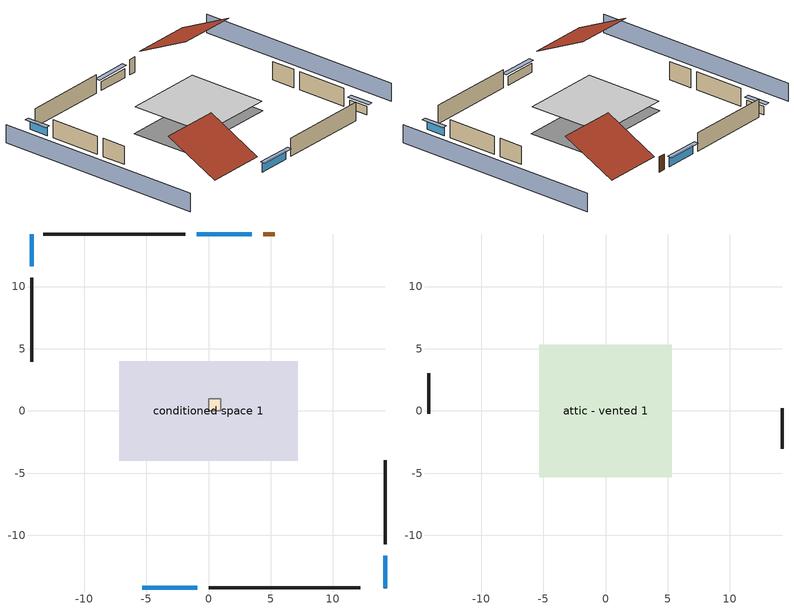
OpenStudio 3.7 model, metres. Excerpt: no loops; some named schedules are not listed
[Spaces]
conditioned space 1
 floor foundation (Slab1 construction): -7.17,-3.98 -7.17,3.98 7.17,3.98 7.17,-3.98 z0
 wall outside (Wall1 construction): 0.03,-14.22 12.21,-14.22 z0:2.44
 wall outside (Wall2 construction): -14.22,10.71 -14.22,3.94 z0:2.44
 wall outside (Wall3 construction): -1.87,14.22 -13.29,14.22 z0:2.44
 wall outside (Wall4 construction): 14.22,-10.71 14.22,-3.94 z0:2.44
 wall outside (AdiabaticWallConstruction): -5.31,-14.22 -0.9,-14.22 / 3.46,14.22 -0.95,14.22 z0:1.19; -14.22,14.22 -14.22,11.64 / 14.22,-14.22 14.22,-11.64 z0:1.13
 wall outside (AdiabaticWallConstruction 1): 5.31,14.22 4.39,14.22 z0:2.03
 window (WindowConstruction): -5.31,-14.22 -0.9,-14.22 z0:1.19
 window (WindowConstruction 1): -14.22,14.22 -14.22,11.64 z0:1.13
 window (WindowConstruction 2): 3.46,14.22 -0.94,14.22 z0:1.19
 window (WindowConstruction 3): 14.22,-14.22 14.22,-11.64 z0:1.13
 door (Door): 5.31,14.22 4.39,14.22 z0:2.03
air source heat pump airloop ret air space
 floor adiabatic (AdiabaticConst): 0,0 0,1 1,1 1,0 z0
 wall adiabatic (AdiabaticConst): 0,1 0,0 1,0 1,1 0,1 z0:1
 ceiling adiabatic (AdiabaticConst): 1,0 1,1 0,1 0,0 z1
attic - vented 1
 floor to conditioned space 1 (Floor1 construction Reversed): -5.34,-5.34 -5.34,5.34 5.34,5.34 5.34,-5.34 z2.44
 wall outside (Wall5 construction): -14.22,3.01 -14.22,-0.24 z0:2.44
 wall outside (Wall6 construction): 14.22,-3.01 14.22,0.24 z0:2.44
 roof outside (Roof1 construction): -6.24,-14.22,2.44 -6.24,-7.08,6.01 -14.22,-7.08,6.01 -14.22,-14.22,2.44
 roof outside (Roof2 construction): 6.24,14.22,2.44 6.24,7.08,6.01 14.22,7.08,6.01 14.22,14.22,2.44
shading: 18.79,-14.22 18.79,14.22 / -18.79,14.22 -18.79,-14.22 z0:2.44; -0.59,-14.22 -5.61,-14.22 -5.61,-14.83 -0.59,-14.83 z1.49; -14.22,11.34 -14.22,14.53 -14.83,14.53 -14.83,11.34 z1.43; -1.25,14.22 3.77,14.22 3.77,14.83 -1.25,14.83 z1.49; 14.22,-11.34 14.22,-14.53 14.83,-14.53 14.83,-11.34 z1.43
[Site]
Tallahassee Regional Ap  Isis_FL_USA: Latitude {deg}=30.38; Longitude {deg}=-84.37; Time Zone {hr}=-5; Elevation {m}=21; Terrain=Suburbs
[Site:GroundTemperature:Shallow]
16.3547, 15.0593, 14.9556, 15.5703, 18.038, 20.4943, 22.6237, 23.9727, 24.0873, 22.9901, 20.915, 18.5341
[Site:WaterMainsTemperature]
Calculation Method=Schedule; Temperature Schedule=mains temperature schedule
[Building]
Building 1
[Material] Roughness=Rough
Name | Thickness {m} | Conductivity {W/m-K} | Density {kg/m3} | Specific Heat {J/kg-K} | Thermal Absorptance | Solar Absorptance | Visible Absorptance
asphalt or fiberglass shingles | 0.00635 | 0.162714 | 1121.4 | 1465.45 | 0.9 | 0.85 | 0.85
roof rigid ins | 0.00281632 | 0.029427 | 32.04 | 1214.23 | 0.9 | 0.7 | 0.7
osb sheathing 0.5 in. | 0.0127 | 0.115458 | 512.64 | 1214.23 | 0.9 | 0.6 | 0.6
brick veneer | 0.1016 | 0.793375 | 1762.2 | 795.53 | 0.9 | 0.85 | 0.85
osb sheathing 0.5 in. 1 | 0.0127 | 0.115458 | 512.64 | 1214.23 | 0.9 | 0.7 | 0.7
wall stud and cavity | 0.1397 | 0.0953452 | 139.0536 | 1170.24 | 0.9 | 0.7 | 0.7
gypsum board | 0.0127 | 0.160291 | 801 | 837.4 | 0.9 | 0.6 | 0.6
wall stud and cavity 1 | 0.1397 | 0.447971 | 139.0536 | 1170.24 | 0.9 | 0.6 | 0.6
ceiling loosefill ins | 0.0846667 | 0.0480833 | 16.02 | 1046.75 | 0.9 | 0.7 | 0.7
ceiling stud and cavity | 0.1397 | 0.0920385 | 65.682 | 1177.47 | 0.9 | 0.7 | 0.7
concrete 4.0 in. | 0.1016 | 1.803125 | 2242.8 | 837.4 | 0.9 | 0.7 | 0.7
floor covering | 0.0127 | 0.0450781 | 54.468 | 1339.84 | 0.9 | 0.9 | 0.9
wood siding; wood siding 1 | 0.0254 | 0.102417 | 544.68 | 1172.36
wall rigid ins | 0.512978 | 0.029427 | 32.04 | 1214.23 | 0.9 | 0.7 | 0.7
wall stud and cavity 2 | 0.0889 | 0.380278 | 52.3479 | 1209.89 | 0.9 | 0.7 | 0.7
door material | 0.04445 | 0.0612267 | 512.64 | 1214.23 | 0.9 | 0.7 | 0.7
wall stud and cavity 3 | 0.0889 | 0.391764 | 83.0341 | 1211.67 | 0.9 | 0.7 | 0.7
furniture material conditioned space 1 | 0.1524 | 0.115458 | 640.8 | 1214.23 | 0.9 | 0.6 | 0.6
[Construction]
Roof1 construction; Roof2 construction: asphalt or fiberglass shingles, roof rigid ins, osb sheathing 0.5 in.
Wall1 construction; Wall2 construction; Wall3 construction; Wall4 construction: brick veneer, osb sheathing 0.5 in. 1, wall stud and cavity, gypsum board
Wall5 construction; Wall6 construction: brick veneer, osb sheathing 0.5 in. 1, wall stud and cavity 1
Floor1 construction Reversed: gypsum board, ceiling stud and cavity, ceiling loosefill ins
Slab1 construction: concrete 4.0 in., floor covering
WindowConstruction; WindowConstruction 1; WindowConstruction 2; WindowConstruction 3: WindowMaterial
AdiabaticWallConstruction: wood siding, wall rigid ins, wall stud and cavity 2, gypsum board
Door: door material
AdiabaticWallConstruction 1: wood siding 1, wall rigid ins, wall stud and cavity 2, gypsum board
PartitionWallConstruction: gypsum board, wall stud and cavity 3, gypsum board
furniture construction conditioned space 1: furniture material conditioned space 1
AdiabaticConst: Adiabatic
[WindowMaterial:SimpleGlazingSystem]
WindowMaterial: U-Factor {W/m2-K}=2.78222; Solar Heat Gain Coefficient=0.56
[Material:NoMass]
Adiabatic: Roughness=Rough; Thermal Resistance {m2-K/W}=176.1
[ThermalZone] Multiplier=1; Use Ideal Air Loads=No
Name | Volume {m3} | Thermostat
conditioned space | 278.185 | conditioned space temperature setpoint
attic - vented | 90.8252
air source heat pump airloop ret air zone | 1
[Sizing:Zone] Zone Cooling Design Supply Air Temperature Input Method=SupplyAirTemperature; Zone Cooling Design Supply Air Temperature {C}=14; Zone Cooling Design Supply Air Temperature Difference {deltaC}=11.11; Zone Heating Design Supply Air Temperature Input Method=SupplyAirTemperature; Zone Heating Design Supply Air Temperature {C}=40; Zone Heating Design Supply Air Temperature Difference {deltaC}=11.11; Zone Cooling Design Supply Air Humidity Ratio {kg-H2O/kg-air}=0.0085; Zone Heating Design Supply Air Humidity Ratio {kg-H2O/kg-air}=0.008; Cooling Design Air Flow Method=DesignDay; Heating Design Air Flow Method=DesignDay; Account for Dedicated Outdoor Air System=No; Dedicated Outdoor Air System Control Strategy=NeutralSupplyAir; Dedicated Outdoor Air Low Setpoint Temperature for Design {C}=autosize; Dedicated Outdoor Air High Setpoint Temperature for Design {C}=autosize; Zone Load Sizing Method=Sensible Load Only No Latent Load; Zone Latent Cooling Design Supply Air Humidity Ratio Input Method=HumidityRatioDifference; Zone Cooling Design Supply Air Humidity Ratio Difference {kgWater/kgDryAir}=0.005; Zone Latent Heating Design Supply Air Humidity Ratio Input Method=HumidityRatioDifference; Zone Humidification Design Supply Air Humidity Ratio Difference {kgWater/kgDryAir}=0.005
attic - vented; air source heat pump airloop ret air zone
[Space] Building Unit=Building Unit 1
Name | Thermal Zone | Volume {m3}
conditioned space 1 | conditioned space | 278.185
attic - vented 1 | attic - vented | 90.8252
air source heat pump airloop ret air space | air source heat pump airloop ret air zone
[ThermostatSetpoint:DualSetpoint]
conditioned space temperature setpoint: Heating Setpoint Temperature Schedule=heating setpoint; Cooling Setpoint Temperature Schedule=cooling setpoint
[Foundation:Kiva]
Foundation Kiva 1: Initial Indoor Air Temperature {C}=19.7222; Wall Height Above Grade {m}=0.1016; Wall Depth Below Slab {m}=0.2032
[Foundation:Kiva:Settings]
Soil Conductivity {W/m-K}=1.9041; Soil Density {kg/m3}=1842.3; Soil Specific Heat {J/kg-K}=418.7; Ground Solar Absorptivity=0.9; Ground Thermal Absorptivity=0.9; Ground Surface Roughness {m}=0.03; Far-Field Width {m}=40; Deep-Ground Boundary Condition=ZeroFlux; Deep-Ground Depth {m}=40; Minimum Cell Dimension {m}=0.2; Maximum Cell Growth Coefficient=3; Simulation Timestep=Timestep
[SurfaceProperty:ExposedFoundationPerimeter]
Slab1: Exposed Perimeter Calculation Method=TotalExposedPerimeter; Total Exposed Perimeter {m}=44.59224
[SurfaceProperty:IncidentSolarMultiplier] Incident Solar Multiplier=1; Incident Solar Multiplier Schedule=trans schedule winter=0.85 summer=0.7
Window1; Window2; Window3; Window4
[InternalMass:Definition] Design Level Calculation Method=SurfaceArea
Name | Construction | Surface Area {m2}
partition wall mass | PartitionWallConstruction | 114.085
furniture mass conditioned space 1 | furniture construction conditioned space 1 | 45.634
[InternalMass] Space or SpaceType=conditioned space 1; Multiplier=1
Name | Internal Mass Definition
partition wall mass | partition wall mass
furniture mass conditioned space 1 | furniture mass conditioned space 1
[External:File]
External File 1: File=in.schedules.csv
[People:Definition]
occupants: Number of People Calculation Method=People; Number of People {people}=1; Fraction Radiant=0.314171; Sensible Heat Fraction=0.56303; Carbon Dioxide Generation Rate {m3/s-W}=0; Enable ASHRAE 55 Comfort Warnings=No; Mean Radiant Temperature Calculation Type=ZoneAveraged
[People]
occupants: People Definition=occupants; Space or SpaceType=conditioned space 1; Number of People Schedule=occupants; Activity Level Schedule=occupants activity schedule; Multiplier=1
[EnergyManagementSystem:Sensor]
Name | Output Variable or Output Meter Index Key | Output Variable or Output Meter
cool_season | cooling season schedule | Schedule Value
out_pb_s |  | Site Outdoor Air Barometric Pressure
out_wt_s |  | Site Outdoor Air Humidity Ratio
site_vw_s |  | Site Wind Speed
air_source_heat_pump_airloop_AH_MFR_s | Node 5 | System Node Mass Flow Rate
air_source_heat_pump_airloop_AH_VFR_s | Node 5 | System Node Current Density Volume Flow Rate
air_source_heat_pump_airloop_AH_Tout_s | Node 5 | System Node Temperature
air_source_heat_pump_airloop_AH_Wout_s | Node 5 | System Node Humidity Ratio
air_source_heat_pump_airloop_RA_T_s | Node 8 | System Node Temperature
air_source_heat_pump_airloop_Ra_W_s | Node 8 | System Node Humidity Ratio
air_source_heat_pump_airloop_0_DZ_T_s | attic - vented | Zone Air Temperature
air_source_heat_pump_airloop_0_DZ_W_s | attic - vented | Zone Mean Air Humidity Ratio
natural_vent_s | natural vent schedule | Schedule Value
htg_sp_s | heating setpoint | Schedule Value
clg_sp_s | cooling setpoint | Schedule Value
mech_vent_range_fan_0_sch_s | mech vent range fan 0 schedule | Schedule Value
mech_vent_bath_fan_0_sch_s | mech vent bath fan 0 schedule | Schedule Value
clothes_dryer_exhaust_0_sch_s | clothes_dryer | Schedule Value
htg_load_cond |  | Heating:EnergyTransfer:Zone:CONDITIONED SPACE
clg_load_cond |  | Cooling:EnergyTransfer:Zone:CONDITIONED SPACE
htg_load_duct |  | Heating:EnergyTransfer:Zone:AIR SOURCE HEAT PUMP AIRLOOP RET AIR ZONE
clg_load_duct |  | Cooling:EnergyTransfer:Zone:AIR SOURCE HEAT PUMP AIRLOOP RET AIR ZONE
[EnergyManagementSystem:Program]
air_source_heat_pump_supply_fan_disaggregate_program: Set air_source_heat_pump_supply_fan_clg = 0; Set air_source_heat_pump_supply_fan_primary_htg = 0; Set air_source_heat_pump_supply_fan_backup_htg = 0; If air_source_heat_pump_clg_coil_s > 0; Set air_source_heat_pump_supply_fan_clg = air_source_heat_pump_supply_fan_s; ElseIf air_source_heat_pump_htg_coil_s > 0 && (air_source_heat_pump_backup_htg_coil_s > 0); Set air_source_heat_pump_supply_fan_primary_htg = air_source_heat_pump_supply_fan_s * air_source_heat_pump_htg_coil_s / (air_source_heat_pump_htg_coil_s + air_source_heat_pump_backup_htg_coil_s); Set air_source_heat_pump_supply_fan_backup_htg = air_source_heat_pump_supply_fan_s * air_source_heat_pump_backup_htg_coil_s / (air_source_heat_pump_htg_coil_s + air_source_heat_pump_backup_htg_coil_s); ElseIf air_source_heat_pump_htg_coil_s > 0; Set air_source_heat_pump_supply_fan_primary_htg = air_source_heat_pump_supply_fan_s; Else; Set air_source_heat_pump_supply_fan_backup_htg = air_source_heat_pump_supply_fan_s; EndIf
water_heater_EC_adj: Set dhw_e_cons = water_heater_energy + water_heater_on_cycle_parasitic + water_heater_off_cycle_parasitic; Set water_heater_ec_adj_act = 0.0 * dhw_e_cons / 1
air_source_heat_pump_airloop_0_duct_program: Set air_source_heat_pump_airloop_AH_MFR = air_source_heat_pump_airloop_AH_MFR_s; Set air_source_heat_pump_airloop_Fan_RTF = 0; Set air_source_heat_pump_airloop_Fan_RTF = air_source_heat_pump_airloop_Fan_RTF + air_source_heat_pump_airloop_Fan_RTF_s; Set air_source_heat_pump_airloop_Fan_RTF = air_source_heat_pump_airloop_Fan_RTF + air_source_heat_pump_airloop_Fan_RTF_s_1; Set air_source_heat_pump_airloop_AH_VFR = air_source_heat_pump_airloop_AH_VFR_s; Set air_source_heat_pump_airloop_AH_Tout = air_source_heat_pump_airloop_AH_Tout_s; Set air_source_heat_pump_airloop_AH_Wout = air_source_heat_pump_airloop_AH_Wout_s; Set air_source_heat_pump_airloop_RA_T = air_source_heat_pump_airloop_RA_T_s; Set air_source_heat_pump_airloop_Ra_W = air_source_heat_pump_airloop_Ra_W_s; Set air_source_heat_pump_airloop_0_DZ_T = air_source_heat_pump_airloop_0_DZ_T_s; Set air_source_heat_pump_airloop_0_DZ_W = air_source_heat_pump_airloop_0_DZ_W_s; Run air_source_heat_pump_airloop_0_duct_subroutine; Set air_source_heat_pump_airloop_0_SupSensLkToCond_equip_act = air_source_heat_pump_airloop_0_SupSensLkToCond; Set air_source_heat_pump_airloop_0_SupLatLkToCond_equip_act = air_source_heat_pump_airloop_0_SupLatLkToCond; Set air_source_heat_pump_airloop_0_SupCondToLv_equip_act = air_source_heat_pump_airloop_0_SupCondToLv; Set air_source_heat_pump_airloop_0_RetSensLkToRP_equip_act = air_source_heat_pump_airloop_0_RetSensLkToRP; Set air_source_heat_pump_airloop_0_RetLatLkToRP_equip_act = air_source_heat_pump_airloop_0_RetLatLkToRP; Set air_source_heat_pump_airloop_0_RetCondToRP_equip_act = air_source_heat_pump_airloop_0_RetCondToRP; Set air_source_heat_pump_airloop_0_RetCondToDZ_equip_act = air_source_heat_pump_airloop_0_RetCondToDZ; Set air_source_heat_pump_airloop_0_SupCondToDZ_equip_act = air_source_heat_pump_airloop_0_SupCondToDZ; Set air_source_heat_pump_airloop_0_SupSensLkToDZ_equip_act = air_source_heat_pump_airloop_0_SupSensLkToDZ; Set air_source_heat_pump_airloop_0_SupLatLkToDZ_equip_act = air_source_heat_pump_airloop_0_SupLatLkToDZ; Set air_source_heat_pump_airloop_0_ZoneMixDZToCond_mix_act = air_source_heat_pump_airloop_0_ZoneMixDZToCond; Set air_source_heat_pump_airloop_0_ZoneMixCondToDZ_mix_act = air_source_heat_pump_airloop_0_ZoneMixCondToDZ
natural_vent_program: Set Tin = tin_s; Set Tout = tout_s; Set Wout = out_wt_s; Set Pbar = out_pb_s; Set Phiout = (@RhFnTdbWPb Tout Wout Pbar); Set MaxHR = 0.0115; Set MaxRH = 0.7; Set Tnvsp = (htg_sp_s + clg_sp_s) / 2; Set NVavail = natural_vent_s; Set ClgSsnAvail = cool_season; Set natural_vent_flow_act = 0; Set whole_house_fan_flow_act = 0; Set whole_house_fan_mix_act = 0; Set whole_house_fan_act = 0; If ((Wout < MaxHR) && (Phiout < MaxRH) && (Tin > Tout) && (Tin > Tnvsp) && (ClgSsnAvail > 0)); Set WHF_Flow = 0; Set Adj = (Tin-Tnvsp)/(Tin-Tout); Set Adj = (@Min Adj 1); Set Adj = (@Max Adj 0); If (WHF_Flow > 0); Set whole_house_fan_flow_act = WHF_Flow*Adj; Set whole_house_fan_mix_act = WHF_Flow*Adj; Set WHF_W = 0; Set whole_house_fan_act = WHF_W*Adj; ElseIf (NVavail > 0); Set NVArea = 6550.667672832; Set Cs = 8.968567957270247e-05; Set Cw = 6.158219665777789e-05; Set Tdiff = Tin-Tout; Set dT = (@Abs Tdiff); Set Vwind = site_vw_s; Set SGNV = NVArea*Adj*((((Cs*dT)+(Cw*(Vwind^2)))^0.5)/1000); Set MaxNV = 1.5454705606656003; Set natural_vent_flow_act = (@Min SGNV MaxNV); EndIf; EndIf
[ElectricEquipment:Definition] Design Level Calculation Method=EquipmentLevel
Name | Design Level {W} | Fraction Latent | Fraction Radiant | Fraction Lost
ceiling fan | 29.5468 | 0 | 0.558 | 0
clothes washer | 663.403 | 0.03 | 0.162 | 0.7
clothes dryer | 7657.34 | 0.015 | 0.081 | 0.85
dishwasher | 583.962 | 0.3 | 0.18 | 0.4
fridge | 71.9878 | 0 | 0.6 | 0
freezer | 47.9573 | 0 | 0.6 | 0
cooking range | 2654.76 | 0.08 | 0.432 | 0.2
misc plug loads | 403.321 | 0.021 | 0.558 | 0.049
whole house fan; mech vent house fan | 0 | 0 | 0 | 1
mech vent house fan cfis | 0 | 0 | 0 | 0
mech vent range fan 0 | 30 | 0 | 0 | 1
mech vent bath fan 0 | 15 | 0 | 0 | 1
[ElectricEquipment] Space or SpaceType=conditioned space 1
Name | Electric Equipment Definition | Schedule
ceiling fan | ceiling fan | ceiling_fan
clothes washer | clothes washer | clothes_washer
clothes dryer | clothes dryer | clothes_dryer
dishwasher | dishwasher | dishwasher
fridge | fridge | fridge schedule
freezer | freezer | freezer schedule
cooking range | cooking range | cooking_range
misc plug loads | misc plug loads | plug_loads_other
whole house fan | whole house fan | Always On Discrete
mech vent house fan | mech vent house fan | mech vent house fan schedule
mech vent house fan cfis | mech vent house fan cfis | mech vent house fan cfis schedule
mech vent range fan 0 | mech vent range fan 0 | mech vent range fan 0 schedule
mech vent bath fan 0 | mech vent bath fan 0 | mech vent bath fan 0 schedule
[OtherEquipment:Definition] Design Level Calculation Method=EquipmentLevel
Name | Design Level {W} | Fraction Latent | Fraction Radiant | Fraction Lost
water heater energy adjustment1 | 0.01 | 0 | 0 | 1
water sensible | -464.094 | 0 | 0.6 | 0
water latent | 470.903 | 1 | 0 | 0
air_source_heat_pump_airloop_0_SupSensLkToCond equip; air_source_heat_pump_airloop_0_SupCondToLv equip; air_source_heat_pump_airloop_0_RetCondToRP equip; air_source_heat_pump_airloop_0_RetSensLkToRP equip; air_source_heat_pump_airloop_0_SupCondToDZ equip; air_source_heat_pump_airloop_0_RetCondToDZ equip; air_source_heat_pump_airloop_0_SupSensLkToDZ equip; mech vent house fan sensible load equip | 0 | 0 | 0 | 0
air_source_heat_pump_airloop_0_SupLatLkToCond equip; air_source_heat_pump_airloop_0_RetLatLkToRP equip; air_source_heat_pump_airloop_0_SupLatLkToDZ equip; mech vent house fan latent load equip | 0 | 1 | 0 | 0
[OtherEquipment]
Name | Other Equipment Definition | Space or SpaceType | Schedule | Fuel Type
water heater energy adjustment1 | water heater energy adjustment1 | attic - vented 1 | Always On Discrete | NaturalGas
water sensible | water sensible | conditioned space 1 | hot_water_fixtures | None
water latent | water latent | conditioned space 1 | hot_water_fixtures | None
air_source_heat_pump_airloop_0_SupSensLkToCond equip | air_source_heat_pump_airloop_0_SupSensLkToCond equip | conditioned space 1 | Always On Discrete | None
air_source_heat_pump_airloop_0_SupLatLkToCond equip | air_source_heat_pump_airloop_0_SupLatLkToCond equip | conditioned space 1 | Always On Discrete | None
air_source_heat_pump_airloop_0_SupCondToLv equip | air_source_heat_pump_airloop_0_SupCondToLv equip | conditioned space 1 | Always On Discrete | None
air_source_heat_pump_airloop_0_RetCondToRP equip | air_source_heat_pump_airloop_0_RetCondToRP equip | air source heat pump airloop ret air space | Always On Discrete | None
air_source_heat_pump_airloop_0_RetSensLkToRP equip | air_source_heat_pump_airloop_0_RetSensLkToRP equip | air source heat pump airloop ret air space | Always On Discrete | None
air_source_heat_pump_airloop_0_RetLatLkToRP equip | air_source_heat_pump_airloop_0_RetLatLkToRP equip | air source heat pump airloop ret air space | Always On Discrete | None
air_source_heat_pump_airloop_0_SupCondToDZ equip | air_source_heat_pump_airloop_0_SupCondToDZ equip | attic - vented 1 | Always On Discrete | None
air_source_heat_pump_airloop_0_RetCondToDZ equip | air_source_heat_pump_airloop_0_RetCondToDZ equip | attic - vented 1 | Always On Discrete | None
air_source_heat_pump_airloop_0_SupSensLkToDZ equip | air_source_heat_pump_airloop_0_SupSensLkToDZ equip | attic - vented 1 | Always On Discrete | None
air_source_heat_pump_airloop_0_SupLatLkToDZ equip | air_source_heat_pump_airloop_0_SupLatLkToDZ equip | attic - vented 1 | Always On Discrete | None
mech vent house fan sensible load equip | mech vent house fan sensible load equip | conditioned space 1 | Always On Discrete | None
mech vent house fan latent load equip | mech vent house fan latent load equip | conditioned space 1 | Always On Discrete | None
[WaterUse:Equipment:Definition]
Name | Peak Flow Rate {m3/s}
clothes washer | 1.62885e-05
dishwasher | 8.05705e-06
[Lights:Definition]
interior lighting: Design Level Calculation Method=LightingLevel; Lighting Level {W}=262.561; Fraction Radiant=0.6; Fraction Visible=0.2; Return Air Fraction=0
[Lights]
interior lighting: Lights Definition=interior lighting; Space or SpaceType=conditioned space 1; Schedule=lighting_interior; Fraction Replaceable=1
[Exterior:Lights:Definition]
exterior lighting: Design Level {W}=14.5895
[Exterior:Lights]
exterior lighting: Exterior Lights Definition=exterior lighting; Schedule=exterior lighting schedule
[ZoneMixing] Schedule=Always On Continuous; Design Flow Rate Calculation Method=Flow/Zone; Design Flow Rate {m3/s}=0
Name | Zone or Space | Source Zone or Space
air_source_heat_pump_airloop_0_ZoneMixDZToCond mix | conditioned space | attic - vented
air_source_heat_pump_airloop_0_ZoneMixCondToDZ mix; whole house fan mix | attic - vented | conditioned space
[SpaceInfiltration:DesignFlowRate] Space or SpaceType=conditioned space 1; Schedule=Always On Discrete; Design Flow Rate Calculation Method=Flow/Space; Design Flow Rate {m3/s}=0
natural vent flow; whole house fan flow; infil flow
[SpaceInfiltration:EffectiveLeakageArea]
infil|attic - vented 1: Space or SpaceType=attic - vented 1; Schedule=Always On Discrete; Effective Air Leakage Area {cm2}=3802.45; Stack Coefficient=0.000417918; Wind Coefficient=3.83674e-05
[BuildingUnit]
Building Unit 1
